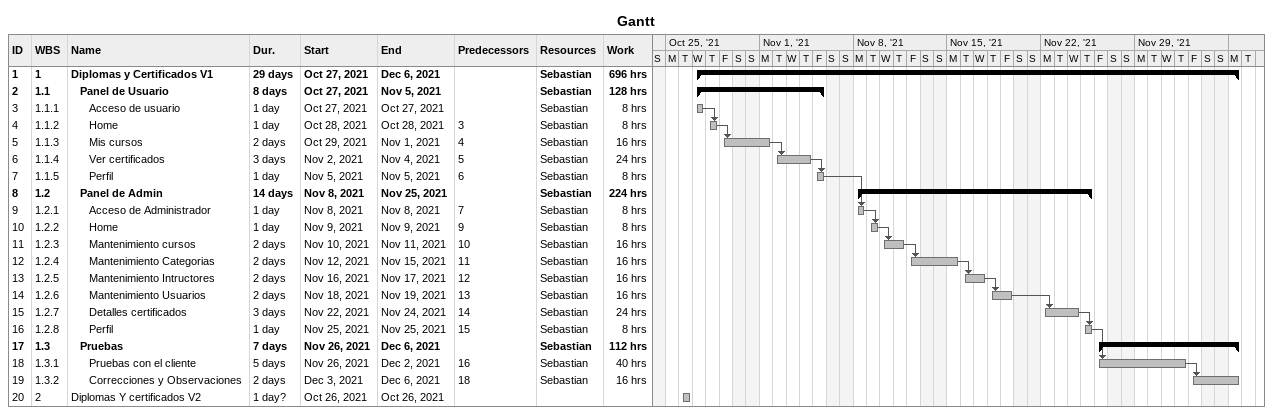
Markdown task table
Gantt

| ID | WBS | Task | Duration | Start | Finish | Predecessors | Resources | Work (h) |
|---|---|---|---|---|---|---|---|---|
| 1 | 1 | **Diplomas y Certificados V1** | 29d | 2021-10-27 | 2021-12-06 |  | Sebastian | 696 |
| 2 | 1.1 | **Panel de Usuario** | 8d | 2021-10-27 | 2021-11-05 |  | Sebastian | 128 |
| 3 | 1.1.1 | Acceso de usuario | 1d | 2021-10-27 | 2021-10-27 |  | Sebastian | 8 |
| 4 | 1.1.2 | Home | 1d | 2021-10-28 | 2021-10-28 | 3 | Sebastian | 8 |
| 5 | 1.1.3 | Mis cursos | 2d | 2021-10-29 | 2021-11-01 | 4 | Sebastian | 16 |
| 6 | 1.1.4 | Ver certificados | 3d | 2021-11-02 | 2021-11-04 | 5 | Sebastian | 24 |
| 7 | 1.1.5 | Perfil | 1d | 2021-11-05 | 2021-11-05 | 6 | Sebastian | 8 |
| 8 | 1.2 | **Panel de Admin** | 14d | 2021-11-08 | 2021-11-25 |  | Sebastian | 224 |
| 9 | 1.2.1 | Acceso de Administrador | 1d | 2021-11-08 | 2021-11-08 | 7 | Sebastian | 8 |
| 10 | 1.2.2 | Home | 1d | 2021-11-09 | 2021-11-09 | 9 | Sebastian | 8 |
| 11 | 1.2.3 | Mantenimiento cursos | 2d | 2021-11-10 | 2021-11-11 | 10 | Sebastian | 16 |
| 12 | 1.2.4 | Mantenimiento Categorias | 2d | 2021-11-12 | 2021-11-15 | 11 | Sebastian | 16 |
| 13 | 1.2.5 | Mantenimiento Intructores | 2d | 2021-11-16 | 2021-11-17 | 12 | Sebastian | 16 |
| 14 | 1.2.6 | Mantenimiento Usuarios | 2d | 2021-11-18 | 2021-11-19 | 13 | Sebastian | 16 |
| 15 | 1.2.7 | Detalles certificados | 3d | 2021-11-22 | 2021-11-24 | 14 | Sebastian | 24 |
| 16 | 1.2.8 | Perfil | 1d | 2021-11-25 | 2021-11-25 | 15 | Sebastian | 8 |
| 17 | 1.3 | **Pruebas** | 7d | 2021-11-26 | 2021-12-06 |  | Sebastian | 112 |
| 18 | 1.3.1 | Pruebas con el cliente | 5d | 2021-11-26 | 2021-12-02 | 16 | Sebastian | 40 |
| 19 | 1.3.2 | Correcciones y Observaciones | 2d | 2021-12-03 | 2021-12-06 | 18 | Sebastian | 16 |
| 20 | 2 | Diplomas Y certificados V2 | 1d? | 2021-10-26 | 2021-10-26 |  |  |  |
